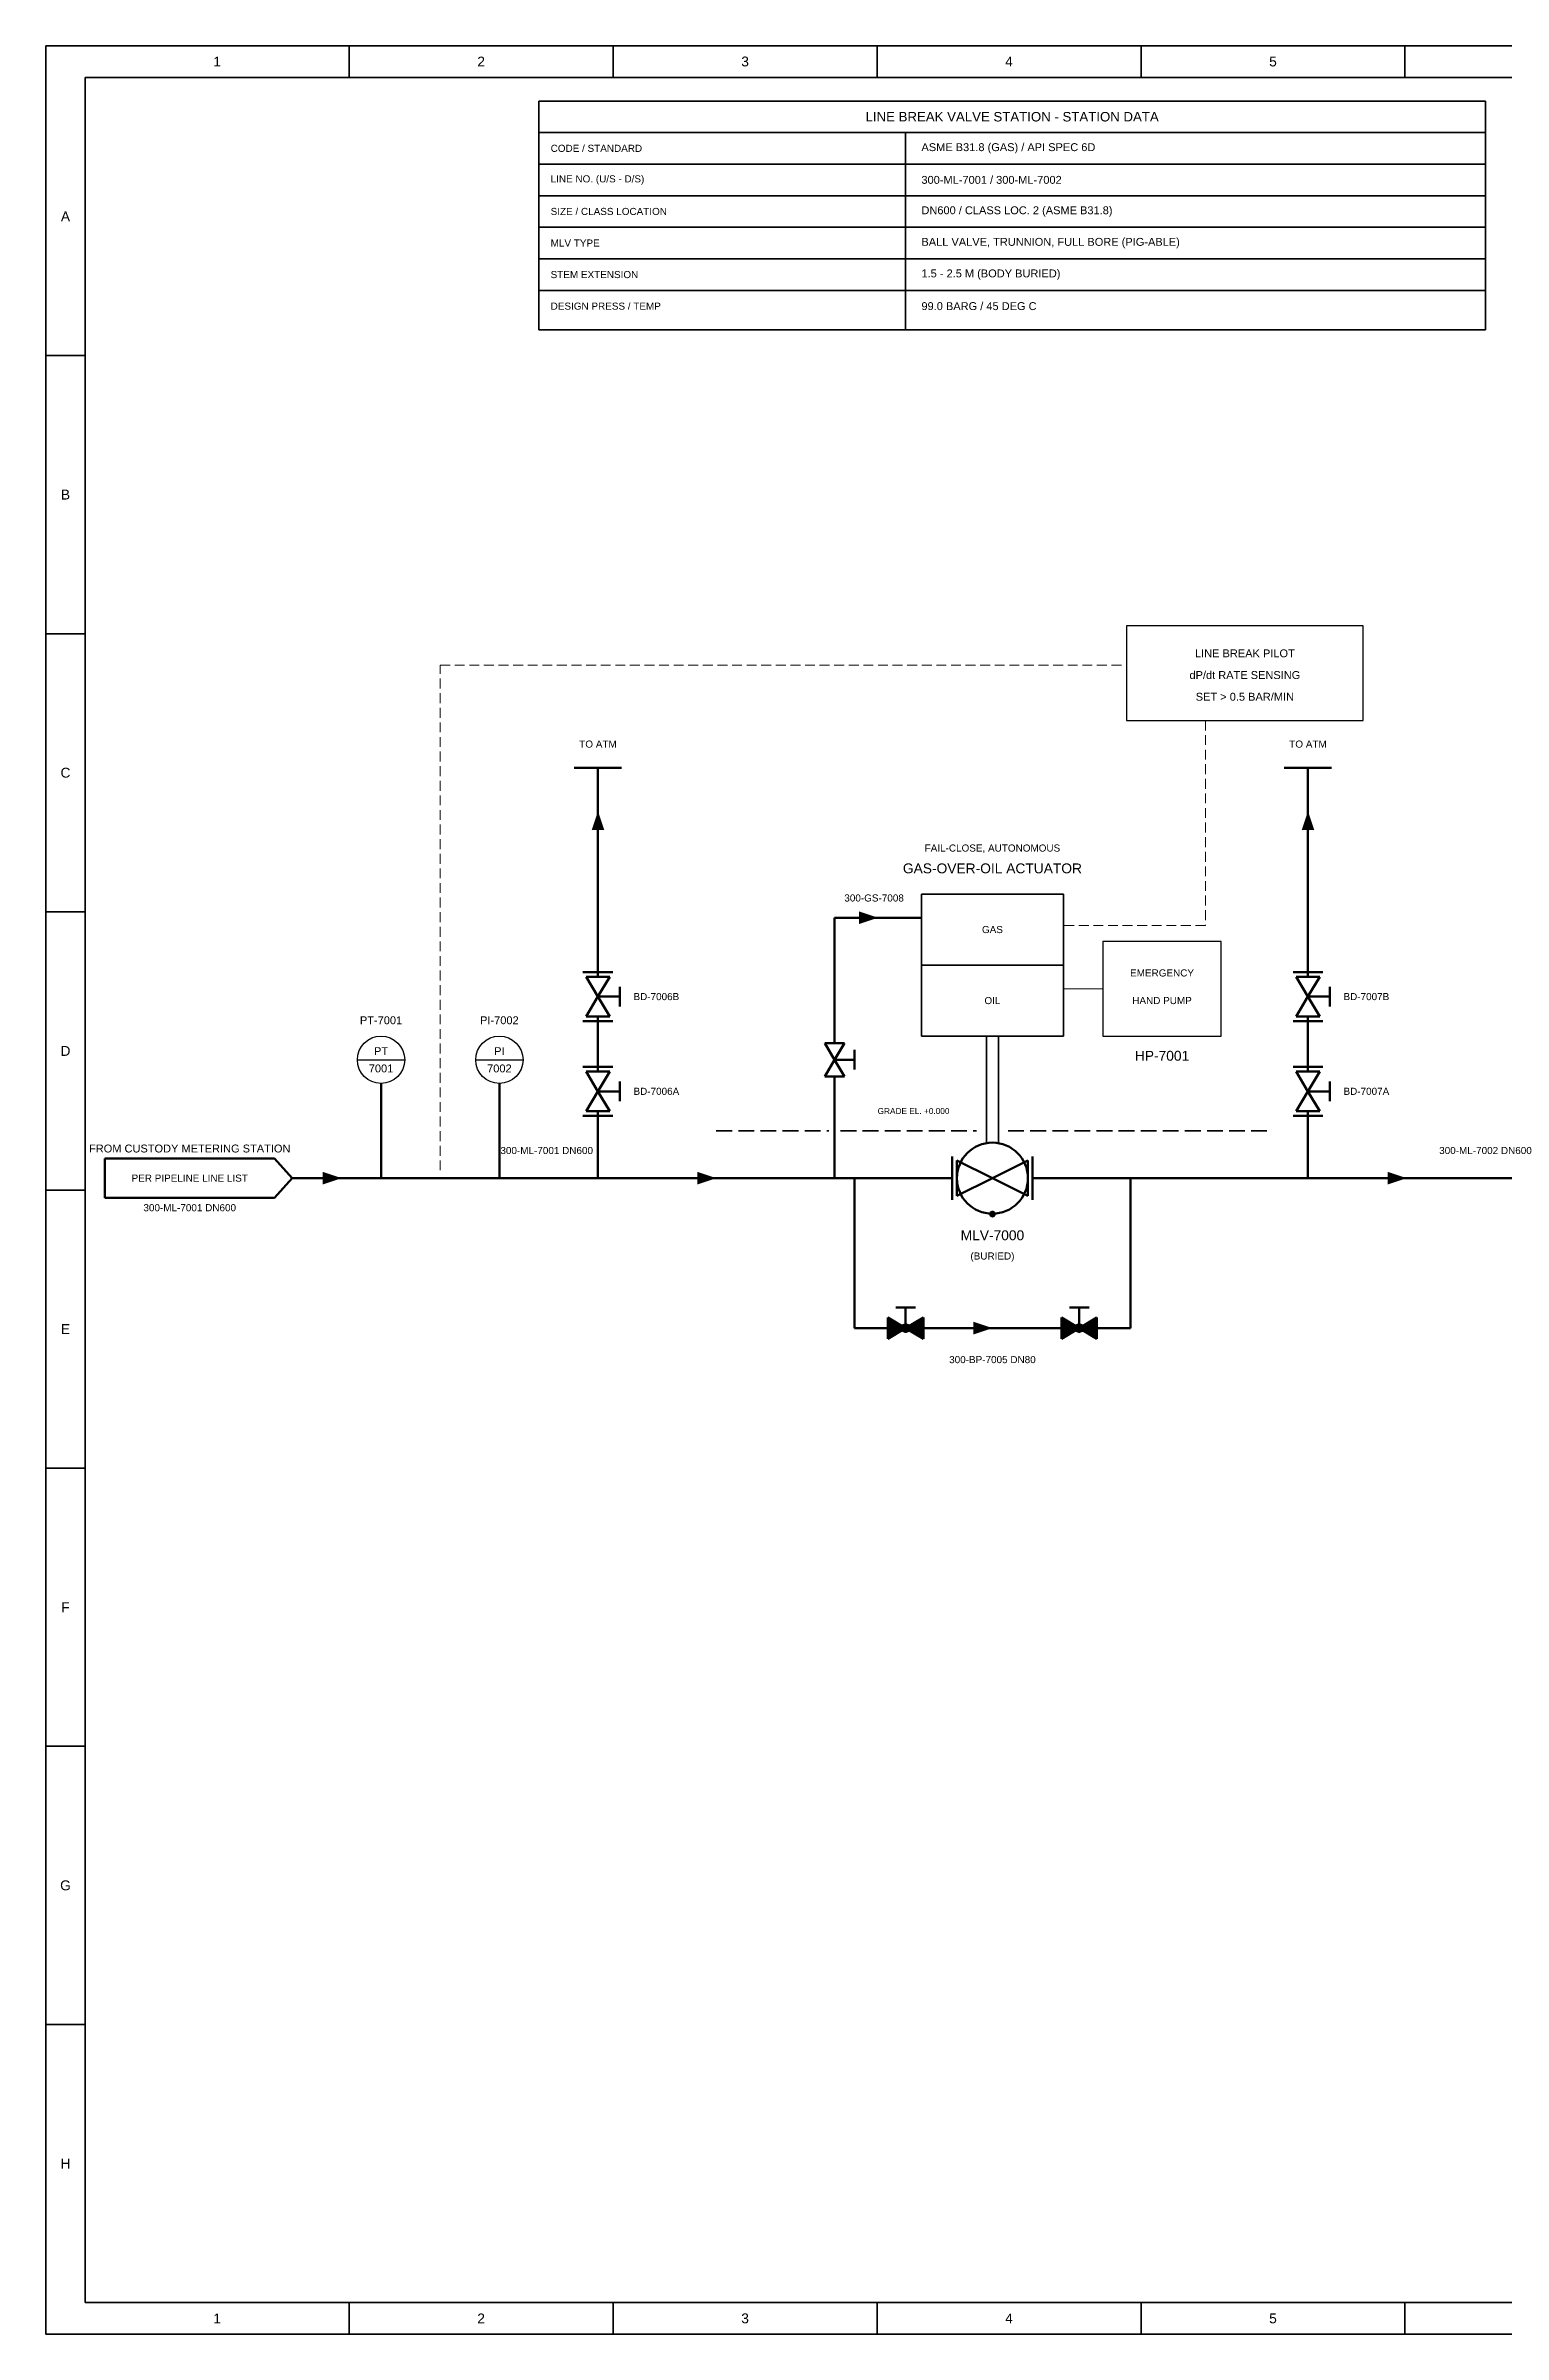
# Model space of a CAD drawing. Header units: millimetres. Extents: x 10 to 831, y 7 to 587.
# Drawn here: x 10 to 380, y 7 to 587 of the extents above; entities that cross this region are included whole.
import ezdxf

# ---------------------------------------------------------------- set-up
doc = ezdxf.new("R2010")
doc.units = ezdxf.units.MM
for name, color, linetype, lineweight in [('REF-EQUIP', 7, 'Continuous', 35), ('REF-FRAME', 7, 'Continuous', 35), ('REF-PROC', 7, 'Continuous', 50), ('REF-SIG', 7, 'Continuous', 13), ('REF-SIGP', 7, 'Continuous', 13), ('REF-SYM', 7, 'Continuous', 25), ('REF-TEXT', 7, 'Continuous', 18)]:
    doc.layers.add(name, color=color, linetype=linetype, lineweight=lineweight)
doc.styles.add('ARIAL', font='arial.ttf')

msp = doc.modelspace()

# ---------------------------------------------------------------- linework, layer by layer
at = {"layer": 'REF-EQUIP'}
for p, q in [((135, 573), (135, 515)), ((375, 573), (135, 573)), ((375, 515), (375, 573)), ((135, 565), (375, 565)), ((228, 515), (228, 565)), ((135, 557), (375, 557)), ((135, 549), (375, 549)), ((135, 541), (375, 541)), ((135, 533), (375, 533)), ((135, 525), (375, 525)), ((135, 515), (375, 515)), ((232, 372), (232, 336)), ((268, 372), (232, 372)), ((268, 336), (268, 372)), ((232, 354), (268, 354)), ((232, 336), (268, 336)), ((248.5, 308.86), (248.5, 336)), ((251.5, 308.86), (251.5, 336)), ((180, 312), (184, 312)), ((185.6, 312), (189.6, 312)), ((191.2, 312), (195.2, 312)), ((196.8, 312), (200.8, 312)), ((202.4, 312), (206.4, 312)), ((208, 312), (208.5, 312)), ((211.5, 312), (215.5, 312)), ((217.1, 312), (221.1, 312)), ((222.7, 312), (226.7, 312)), ((228.3, 312), (232.3, 312)), ((233.9, 312), (237.9, 312)), ((239.5, 312), (243.5, 312)), ((245.1, 312), (246, 312)), ((254, 312), (258, 312)), ((259.6, 312), (263.6, 312)), ((265.2, 312), (269.2, 312)), ((270.8, 312), (274.8, 312)), ((276.4, 312), (280.4, 312)), ((282, 312), (286, 312)), ((287.6, 312), (291.6, 312)), ((293.2, 312), (297.2, 312)), ((298.8, 312), (302.8, 312)), ((304.4, 312), (308.4, 312)), ((310, 312), (314, 312)), ((315.6, 312), (319.6, 312))]:
    msp.add_line(p, q, dxfattribs=at)
at = {"layer": 'REF-FRAME'}
for p, q in [((10, 587), (10, 7)), ((831, 587), (10, 587)), ((86.917, 579), (86.917, 587)), ((153.833, 579), (153.833, 587)), ((220.75, 579), (220.75, 587)), ((287.667, 579), (287.667, 587)), ((354.583, 579), (354.583, 587)), ((20, 579), (20, 15)), ((823, 579), (20, 579)), ((10, 508.5), (20, 508.5)), ((10, 438), (20, 438)), ((10, 367.5), (20, 367.5)), ((10, 297), (20, 297)), ((10, 226.5), (20, 226.5)), ((10, 156), (20, 156)), ((10, 85.5), (20, 85.5)), ((20, 15), (823, 15)), ((86.917, 7), (86.917, 15)), ((153.833, 7), (153.833, 15)), ((220.75, 7), (220.75, 15)), ((287.667, 7), (287.667, 15)), ((354.583, 7), (354.583, 15)), ((10, 7), (831, 7))]:
    msp.add_line(p, q, dxfattribs=at)
at = {"layer": 'REF-PROC'}
for p, q in [((144, 404), (156, 404)), ((150, 351), (150, 404)), ((324, 404), (336, 404)), ((330, 351), (330, 404)), ((210, 334.2), (210, 366)), ((210, 366), (232, 366)), ((146.2, 352.2), (153.8, 352.2)), ((147, 351), (150, 346)), ((147, 351), (153, 351)), ((153, 351), (150, 346)), ((155.5, 343.5), (155.5, 348.5)), ((326.2, 352.2), (333.8, 352.2)), ((327, 351), (330, 346)), ((327, 351), (333, 351)), ((333, 351), (330, 346)), ((335.5, 343.5), (335.5, 348.5)), ((147, 341), (150, 346)), ((150, 346), (155.5, 346)), ((153, 341), (150, 346)), ((327, 341), (330, 346)), ((330, 346), (335.5, 346)), ((333, 341), (330, 346)), ((146.2, 339.8), (153.8, 339.8)), ((147, 341), (153, 341)), ((150, 327), (150, 341)), ((326.2, 339.8), (333.8, 339.8)), ((327, 341), (333, 341)), ((330, 327), (330, 341)), ((207.5, 334.2), (210, 330)), ((207.5, 334.2), (212.5, 334.2)), ((212.5, 334.2), (210, 330)), ((215, 327.5), (215, 332.5)), ((146.2, 328.2), (153.8, 328.2)), ((147, 327), (150, 322)), ((147, 327), (153, 327)), ((153, 327), (150, 322)), ((207.5, 325.8), (210, 330)), ((207.5, 325.8), (212.5, 325.8)), ((210, 330), (215, 330)), ((212.5, 325.8), (210, 330)), ((210, 300), (210, 325.8)), ((326.2, 328.2), (333.8, 328.2)), ((327, 327), (330, 322)), ((327, 327), (333, 327)), ((333, 327), (330, 322)), ((95, 300), (95, 324)), ((125, 300), (125, 324)), ((147, 317), (150, 322)), ((150, 322), (155.5, 322)), ((153, 317), (150, 322)), ((155.5, 319.5), (155.5, 324.5)), ((327, 317), (330, 322)), ((330, 322), (335.5, 322)), ((333, 317), (330, 322)), ((335.5, 319.5), (335.5, 324.5)), ((146.2, 315.8), (153.8, 315.8)), ((147, 317), (153, 317)), ((150, 300), (150, 317)), ((326.2, 315.8), (333.8, 315.8)), ((327, 317), (333, 317)), ((330, 300), (330, 317)), ((25, 305), (25, 295)), ((68, 305), (25, 305)), ((72.5, 300), (68, 305)), ((239.8, 294.5), (239.8, 305.5)), ((241, 295.5), (241, 304.5)), ((250, 300), (241, 304.5)), ((250, 300), (259, 304.5)), ((259, 295.5), (259, 304.5)), ((260.2, 294.5), (260.2, 305.5)), ((68, 295), (72.5, 300)), ((72.5, 300), (239.8, 300)), ((215, 300), (215, 262)), ((241, 295.5), (250, 300)), ((259, 295.5), (250, 300)), ((260.2, 300), (585, 300)), ((285, 300), (285, 262)), ((25, 295), (68, 295)), ((225.5, 267.2), (230.5, 267.2)), ((228, 262), (228, 267.2)), ((269.5, 267.2), (274.5, 267.2)), ((272, 262), (272, 267.2)), ((215, 262), (223.5, 262)), ((223.5, 259.3), (223.5, 264.7)), ((228, 262), (223.5, 264.7)), ((223.5, 259.3), (228, 262)), ((228, 262), (232.5, 264.7)), ((232.5, 259.3), (228, 262)), ((232.5, 259.3), (232.5, 264.7)), ((232.5, 262), (267.5, 262)), ((267.5, 259.3), (267.5, 264.7)), ((272, 262), (267.5, 264.7)), ((267.5, 259.3), (272, 262)), ((272, 262), (276.5, 264.7)), ((276.5, 259.3), (272, 262)), ((276.5, 259.3), (276.5, 264.7)), ((276.5, 262), (285, 262))]:
    msp.add_line(p, q, dxfattribs=at)
msp.add_circle((250, 300), 9, dxfattribs=at)
for points in [[(150, 393), (148.4, 388.2), (151.6, 388.2)], [(330, 393), (328.4, 388.2), (331.6, 388.2)], [(221, 366), (216.2, 367.6), (216.2, 364.4)], [(85, 300), (80.2, 301.6), (80.2, 298.4)], [(180, 300), (175.2, 301.6), (175.2, 298.4)], [(355, 300), (350.2, 301.6), (350.2, 298.4)], [(250, 290.9), (249.364, 291.536), (249.1, 290.9)], [(250, 290.9), (249.1, 290.9), (249.364, 290.264)], [(250, 290.9), (250, 291.8), (249.364, 291.536)], [(250, 290.9), (249.364, 290.264), (250, 290)], [(250, 290.9), (250.636, 291.536), (250, 291.8)], [(250, 290.9), (250.9, 290.9), (250.636, 291.536)], [(250, 290.9), (250, 290), (250.636, 290.264)], [(250, 290.9), (250.636, 290.264), (250.9, 290.9)], [(223.5, 259.3), (228, 262), (223.5, 264.7)], [(228, 262), (227.081, 262.919), (226.7, 262)], [(228, 262), (226.7, 262), (227.081, 261.081)], [(228, 262), (228, 263.3), (227.081, 262.919)], [(228, 262), (227.081, 261.081), (228, 260.7)], [(232.5, 259.3), (228, 262), (232.5, 264.7)], [(228, 262), (228.919, 262.919), (228, 263.3)], [(228, 262), (229.3, 262), (228.919, 262.919)], [(228, 262), (228, 260.7), (228.919, 261.081)], [(228, 262), (228.919, 261.081), (229.3, 262)], [(250, 262), (245.2, 263.6), (245.2, 260.4)], [(267.5, 259.3), (272, 262), (267.5, 264.7)], [(272, 262), (271.081, 262.919), (270.7, 262)], [(272, 262), (270.7, 262), (271.081, 261.081)], [(272, 262), (272, 263.3), (271.081, 262.919)], [(272, 262), (271.081, 261.081), (272, 260.7)], [(276.5, 259.3), (272, 262), (276.5, 264.7)], [(272, 262), (272.919, 262.919), (272, 263.3)], [(272, 262), (273.3, 262), (272.919, 262.919)], [(272, 262), (272, 260.7), (272.919, 261.081)], [(272, 262), (272.919, 261.081), (273.3, 262)]]:
    msp.add_solid(points, dxfattribs=at)
at = {"layer": 'REF-SIG'}
for p, q in [((110, 427.8), (110, 430)), ((110, 430), (112.5, 430)), ((113.7, 430), (116.2, 430)), ((117.4, 430), (119.9, 430)), ((121.1, 430), (123.6, 430)), ((124.8, 430), (127.3, 430)), ((128.5, 430), (131, 430)), ((132.2, 430), (134.7, 430)), ((135.9, 430), (138.4, 430)), ((139.6, 430), (142.1, 430)), ((143.3, 430), (145.8, 430)), ((147, 430), (149.5, 430)), ((150.7, 430), (153.2, 430)), ((154.4, 430), (156.9, 430)), ((158.1, 430), (160.6, 430)), ((161.8, 430), (164.3, 430)), ((165.5, 430), (168, 430)), ((169.2, 430), (171.7, 430)), ((172.9, 430), (175.4, 430)), ((176.6, 430), (179.1, 430)), ((180.3, 430), (182.8, 430)), ((184, 430), (186.5, 430)), ((187.7, 430), (190.2, 430)), ((191.4, 430), (193.9, 430)), ((195.1, 430), (197.6, 430)), ((198.8, 430), (201.3, 430)), ((202.5, 430), (205, 430)), ((206.2, 430), (208.7, 430)), ((209.9, 430), (212.4, 430)), ((213.6, 430), (216.1, 430)), ((217.3, 430), (219.8, 430)), ((221, 430), (223.5, 430)), ((224.7, 430), (227.2, 430)), ((228.4, 430), (230.9, 430)), ((232.1, 430), (234.6, 430)), ((235.8, 430), (238.3, 430)), ((239.5, 430), (242, 430)), ((243.2, 430), (245.7, 430)), ((246.9, 430), (249.4, 430)), ((250.6, 430), (253.1, 430)), ((254.3, 430), (256.8, 430)), ((258, 430), (260.5, 430)), ((261.7, 430), (264.2, 430)), ((265.4, 430), (267.9, 430)), ((269.1, 430), (271.6, 430)), ((272.8, 430), (275.3, 430)), ((276.5, 430), (279, 430)), ((280.2, 430), (282.7, 430)), ((283.9, 430), (284, 430)), ((110, 424.1), (110, 426.6)), ((110, 420.4), (110, 422.9)), ((110, 416.7), (110, 419.2)), ((110, 413), (110, 415.5)), ((110, 409.3), (110, 411.8)), ((304, 416), (304, 413.5)), ((304, 412.3), (304, 409.8)), ((110, 405.6), (110, 408.1)), ((304, 408.6), (304, 406.1)), ((110, 401.9), (110, 404.4)), ((110, 398.2), (110, 400.7)), ((304, 404.9), (304, 402.4)), ((304, 401.2), (304, 398.7)), ((110, 394.5), (110, 397)), ((304, 397.5), (304, 395)), ((110, 390.8), (110, 393.3)), ((110, 387.1), (110, 389.6)), ((304, 393.8), (304, 391.3)), ((304, 390.1), (304, 387.6)), ((110, 383.4), (110, 385.9)), ((304, 386.4), (304, 383.9)), ((110, 379.7), (110, 382.2)), ((110, 376), (110, 378.5)), ((304, 382.7), (304, 380.2)), ((304, 379), (304, 376.5)), ((110, 372.3), (110, 374.8)), ((304, 375.3), (304, 372.8)), ((304, 371.6), (304, 369.1)), ((110, 368.6), (110, 371.1)), ((110, 364.9), (110, 367.4)), ((304, 367.9), (304, 365.4)), ((110, 361.2), (110, 363.7)), ((110, 357.5), (110, 360)), ((270.7, 364), (268.2, 364)), ((274.4, 364), (271.9, 364)), ((278.1, 364), (275.6, 364)), ((281.8, 364), (279.3, 364)), ((285.5, 364), (283, 364)), ((289.2, 364), (286.7, 364)), ((292.9, 364), (290.4, 364)), ((296.6, 364), (294.1, 364)), ((300.3, 364), (297.8, 364)), ((304, 364), (301.5, 364)), ((304, 364.2), (304, 364)), ((110, 353.8), (110, 356.3)), ((110, 350.1), (110, 352.6)), ((110, 346.4), (110, 348.9)), ((110, 342.7), (110, 345.2)), ((110, 339), (110, 341.5)), ((110, 335.3), (110, 337.8)), ((110, 331.6), (110, 334.1)), ((110, 327.9), (110, 330.4)), ((110, 324.2), (110, 326.7)), ((110, 320.5), (110, 323)), ((110, 316.8), (110, 319.3)), ((110, 313.1), (110, 315.6)), ((110, 309.4), (110, 311.9)), ((110, 305.7), (110, 308.2)), ((110, 302), (110, 304.5))]:
    msp.add_line(p, q, dxfattribs=at)
at = {"layer": 'REF-SIGP'}
msp.add_line((268, 348), (278, 348), dxfattribs=at)
at = {"layer": 'REF-SYM'}
for p, q in [((284, 440), (284, 416)), ((344, 440), (284, 440)), ((344, 416), (344, 440)), ((284, 416), (344, 416)), ((278, 360), (278, 336)), ((308, 360), (278, 360)), ((308, 336), (308, 360)), ((278, 336), (308, 336)), ((89, 330), (101, 330)), ((119, 330), (131, 330))]:
    msp.add_line(p, q, dxfattribs=at)
for centre in [(95, 330), (125, 330)]:
    msp.add_circle(centre, 6, dxfattribs=at)

# ---------------------------------------------------------------- texts
at = {"layer": 'REF-TEXT', "style": 'ARIAL'}
for s, insert, char_height, attachment_point in [('1', (53.458, 583), 2.5, 5), ('2', (120.375, 583), 2.5, 5), ('3', (187.292, 583), 2.5, 5), ('4', (254.208, 583), 2.5, 5), ('5', (321.125, 583), 2.5, 5), ('LINE BREAK VALVE STATION - STATION DATA', (255, 569), 2.4, 5), ('CODE / STANDARD', (138, 561), 1.8, 4), ('ASME B31.8 (GAS) / API SPEC 6D', (232, 561), 2, 4), ('LINE NO. (U/S - D/S)', (138, 553), 1.8, 4), ('300-ML-7001 / 300-ML-7002', (232, 553), 2, 4), ('SIZE / CLASS LOCATION', (138, 545), 1.8, 4), ('DN600 / CLASS LOC. 2 (ASME B31.8)', (232, 545), 2, 4), ('A', (15, 543.75), 2.5, 5), ('MLV TYPE', (138, 537), 1.8, 4), ('BALL VALVE, TRUNNION, FULL BORE (PIG-ABLE)', (232, 537), 2, 4), ('STEM EXTENSION', (138, 529), 1.8, 4), ('1.5 - 2.5 M (BODY BURIED)', (232, 529), 2, 4), ('DESIGN PRESS / TEMP', (138, 521), 1.8, 4), ('99.0 BARG / 45 DEG C', (232, 521), 2, 4), ('B', (15, 473.25), 2.5, 5), ('LINE BREAK PILOT', (314, 433), 2, 5), ('dP/dt RATE SENSING', (314, 427.5), 2, 5), ('SET > 0.5 BAR/MIN', (314, 422), 2, 5), ('TO ATM', (150, 410), 1.8, 5), ('TO ATM', (330, 410), 1.8, 5), ('C', (15, 402.75), 2.5, 5), ('FAIL-CLOSE, AUTONOMOUS', (250, 383.5), 1.8, 5), ('GAS-OVER-OIL ACTUATOR', (250, 378.5), 2.5, 5), ('300-GS-7008', (220, 371), 1.8, 5), ('GAS', (250, 363), 1.8, 5), ('EMERGENCY', (293, 352), 1.8, 5), ('BD-7006B', (159, 346), 1.8, 4), ('OIL', (250, 345), 1.8, 5), ('HAND PUMP', (293, 345), 1.8, 5), ('BD-7007B', (339, 346), 1.8, 4), ('PT-7001', (95, 340), 2, 5), ('PI-7002', (125, 340), 2, 5), ('D', (15, 332.25), 2.5, 5), ('PT', (95, 332.2), 2, 5), ('PI', (125, 332.2), 2, 5), ('HP-7001', (293, 331), 2.5, 5), ('7001', (95, 327.8), 2, 5), ('7002', (125, 327.8), 2, 5), ('BD-7006A', (159, 322), 1.8, 4), ('BD-7007A', (339, 322), 1.8, 4), ('GRADE EL. +0.000', (230, 317), 1.5, 5), ('FROM CUSTODY METERING STATION', (46.5, 307.5), 2, 5), ('300-ML-7001 DN600', (137, 307), 1.8, 5), ('300-ML-7002 DN600', (375, 307), 1.8, 5), ('PER PIPELINE LINE LIST', (46.5, 300), 1.8, 5), ('300-ML-7001 DN600', (46.5, 292.5), 1.8, 5), ('MLV-7000', (250, 285.5), 2.5, 5), ('(BURIED)', (250, 280), 1.8, 5), ('E', (15, 261.75), 2.5, 5), ('300-BP-7005 DN80', (250, 254), 1.8, 5), ('F', (15, 191.25), 2.5, 5), ('G', (15, 120.75), 2.5, 5), ('H', (15, 50.25), 2.5, 5), ('1', (53.458, 11), 2.5, 5), ('2', (120.375, 11), 2.5, 5), ('3', (187.292, 11), 2.5, 5), ('4', (254.208, 11), 2.5, 5), ('5', (321.125, 11), 2.5, 5)]:
    msp.add_mtext(s, dxfattribs=dict(at, insert=insert, char_height=char_height, attachment_point=attachment_point))

doc.saveas('drawing.dxf')
